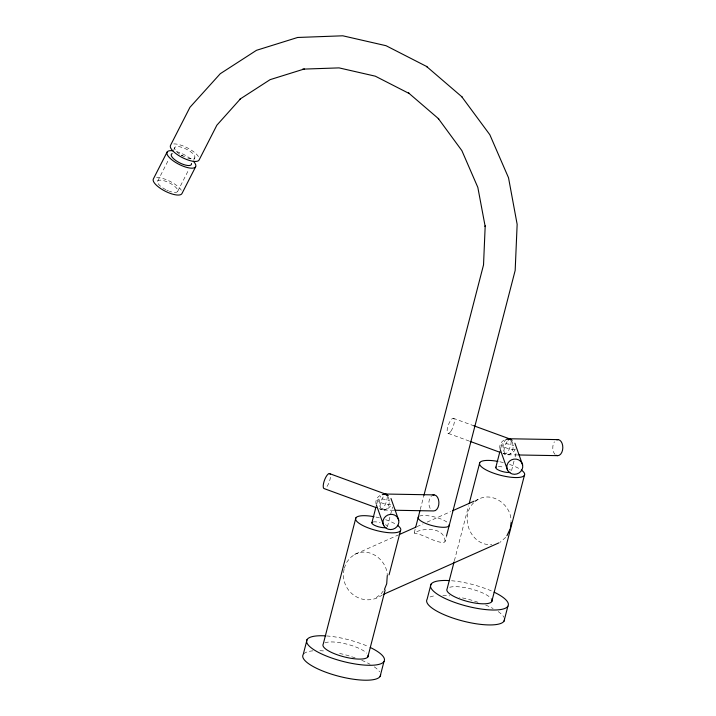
<?xml version="1.0" encoding="UTF-8"?>
<svg xmlns="http://www.w3.org/2000/svg" width="716" height="716" viewBox="0 0 716 716"><rect width="100%" height="100%" fill="white"/><g stroke="black" fill="none" stroke-linecap="round" stroke-linejoin="round"><path stroke-width="0.54" stroke-dasharray="3.58 2.69" d="M445.075 541.448C444.529 527.101 423.791 527.486 414.251 532.785L414.34 533.357C424.74 534.485 433.592 542.388 443.902 542.558L445.075 541.448L446.158 537.26M344.092 569.265C339.151 591.443 363.656 608.734 382.469 594.808M376.723 504.055L377.806 499.884M387.428 526.77L392.547 506.982M414.251 532.785L415.334 528.596M420.274 509.488L423.917 495.418M454.374 560.798L468.604 505.765M500.627 448.78L501.701 444.609M514.025 461.077L511.331 471.495A8.028 2.237 14.5 0 0 509.389 469.365M515.099 456.915L516.451 451.707M344.226 568.244L346.463 562.642L350.008 557.943L354.59 554.479L398.526 534.879M157.645 181.157L168.824 159.256M173.818 149.474L174.802 147.559M177.649 191.432L188.827 169.531M193.821 159.749L194.806 157.833M383.284 590.951L380.93 594.074L376.339 597.538M473.625 502.793C458.965 517.042 470.958 546.415 491.767 544.581M505.72 537.358L499.956 542.388M475.155 501.639C489.359 489.073 511.779 503.983 511 521.445M416.918 526.672L423.04 523.942M427.13 522.116L450.632 511.636M475.147 500.699L478.216 499.329M354.59 554.479C369.125 546.469 387.123 559.93 387.267 575.557M507.886 454.785L517.82 454.955M383.982 510.06L393.916 510.24M477.984 602.272L471.889 600.277A40.132 11.196 14.5 0 0 459.484 597.323M355.1 657.879L347.985 655.552A40.132 11.196 14.5 0 0 337.818 653.046M453.21 418.251L473.849 425.796M448.323 433.422L468.962 440.966M503.017 453.416L505.084 454.177M379.122 508.7L381.18 509.452M511.17 441.181A8.028 2.551 -69.9 0 1 507.716 451.912A8.028 2.551 -69.9 0 1 503.885 451.993A8.028 2.551 -69.9 0 1 507.331 441.262M511.833 441.253A8.028 5.03 -89 0 1 511.17 453.058A8.028 5.03 -89 0 1 503.867 451.17A8.028 5.03 -89 0 1 505.809 439.696M555.088 454.463A8.028 5.03 -89 0 1 554.408 441.799M515.26 449.013A8.028 7.572 -19.6 0 1 503.258 453.282M499.884 448.538A8.028 7.572 -19.6 0 1 504.207 440.08M514.643 449.55A8.028 2.237 14.5 0 1 504.118 446.999A8.028 2.237 14.5 0 1 503.384 443.714A8.028 2.237 14.5 0 1 513.775 445.692M498.39 466.555A8.028 2.237 14.5 0 1 504.028 467.324M387.267 496.457A8.028 2.551 -69.9 0 1 383.821 507.188A8.028 2.551 -69.9 0 1 379.981 507.268A8.028 2.551 -69.9 0 1 383.436 496.537M330.434 477.268A8.028 2.551 -69.9 0 1 326.102 487.659M387.929 496.528A8.028 5.03 -89 0 1 387.607 507.877A8.028 5.03 -89 0 1 380.5 507.546A8.028 5.03 -89 0 1 380.831 496.206M430.182 508.423A8.028 5.03 -89 0 1 431.587 495.848M390.435 506.096A8.028 7.572 -19.6 0 1 379.364 508.557M375.99 503.813A8.028 7.572 -19.6 0 1 380.312 495.356M390.739 504.825A8.028 2.237 14.5 0 1 380.214 502.274A8.028 2.237 14.5 0 1 379.48 498.989A8.028 2.237 14.5 0 1 389.88 500.967M373.152 521.973A8.028 2.237 14.5 0 1 380.124 522.599M385.485 524.64A8.028 2.237 14.5 0 1 387.284 526.135M419.433 516.164A16.056 4.475 14.5 0 1 433.986 516.836A16.056 4.475 14.5 0 1 448.216 523.136M449.711 587.281A23.297 6.498 14.5 0 1 474.064 589.787A23.297 6.498 14.5 0 1 491.937 599.918M499.849 461.784A23.297 6.498 14.5 0 1 504.78 462.966M509.577 464.433A23.297 6.498 14.5 0 1 520.46 469.428M430.074 596.992A40.132 11.196 14.5 0 1 435.444 595.703M442.855 595.408A40.132 11.196 14.5 0 1 449.738 595.864M485.627 605.029A40.132 11.196 14.5 0 1 493.091 608.528M498.175 611.58A40.132 11.196 14.5 0 1 504.001 617.398M451.545 580.748A40.132 11.196 14.5 0 1 475.746 585.357L485.484 588.534A40.132 11.196 14.5 0 1 493.243 591.756M324.93 642.87A23.297 6.498 14.5 0 1 346.258 643.997A23.297 6.498 14.5 0 1 366.69 653.171M375.954 517.059A23.297 6.498 14.5 0 1 379.901 517.981M385.673 519.709A23.297 6.498 14.5 0 1 396.557 524.712M303.727 653.833A40.132 11.196 14.5 0 1 313.465 650.79M319.882 650.71A40.132 11.196 14.5 0 1 325.834 651.139M361.732 660.313A40.132 11.196 14.5 0 1 370.082 664.287M374.271 666.856A40.132 11.196 14.5 0 1 379.605 671.814M326.639 635.942A40.132 11.196 14.5 0 1 351.842 640.632L361.58 643.809A40.132 11.196 14.5 0 1 368.436 646.62M156.571 177.532A16.056 5.477 27 0 1 181.309 190.232M181.416 155.193A11.241 3.84 27 0 1 185.713 157.475M165.835 189.677A11.241 3.84 27 0 1 159.176 180.235A11.241 3.84 27 0 1 176.163 187.708A11.241 3.84 27 0 1 169.361 191.226M168.484 190.886A11.241 3.84 27 0 1 166.712 190.107M176.467 151.568A16.056 5.477 27 0 1 190.751 158.898M179.68 154.11A11.241 3.84 27 0 1 178.078 146.565A11.241 3.84 27 0 1 194.152 155.13A11.241 3.84 27 0 1 185.641 157.287M182.992 156.07A11.241 3.84 27 0 1 181.273 155.13M173.728 143.925A16.056 5.477 27 0 1 198.457 156.634M450.955 431.166A8.028 2.551 -69.9 0 0 453.828 418.493A8.028 2.551 -69.9 0 0 447.509 427.855A8.028 2.551 -69.9 0 0 450.955 431.166"/><path stroke-width="1.07" d="M511.117 522.492L510.32 528.623L506.901 535.792M307.092 639.522L303.235 654.451A40.132 11.196 14.5 0 0 338.74 676.244A40.132 11.196 14.5 0 0 380.626 674.544M355.87 517.874L323.22 644.132A23.297 6.498 14.5 0 0 344.817 657.037A23.297 6.498 14.5 0 0 368.042 655.194M371.873 522.805L375.918 507.179M367.854 656.894L385.154 589.984M389.056 574.876L400.504 530.637M415.602 527.54L419.997 510.562M423.917 495.418L483.524 264.92L485.197 225.889L485.188 226.551L477.832 187.395L461.874 150.629L438.273 118.471L438.738 118.883L408.451 92.865L409.212 93.528L375.309 76.182L339.062 67.886L302.653 69.139M380.115 676.432L383.973 661.503M430.996 584.247L427.13 599.176A40.132 11.196 14.5 0 0 462.643 620.969A40.132 11.196 14.5 0 0 504.529 619.268M446.435 536.212L515.171 270.433L517.149 224.332L508.53 177.792L489.833 134.724L461.713 96.651M454.096 561.881L447.115 588.856A23.297 6.498 14.5 0 0 468.712 601.762A23.297 6.498 14.5 0 0 491.937 599.918M469.168 503.608L479.774 462.599M495.776 467.53L499.813 451.903M491.749 601.619L524.407 475.361M504.01 621.157L507.877 606.228M384.465 589.384L386.703 583.773L387.267 575.557M167.088 152.078L153.367 178.955A16.056 5.477 27 0 0 165.056 191.118A16.056 5.477 27 0 0 181.927 193.624L195.647 166.747M240.478 98.817L216.867 125.202L199.084 160.026A16.056 5.477 27 0 1 182.213 157.52A16.056 5.477 27 0 1 170.524 145.357L189.946 107.319L220.268 73.712L256.489 50.308L297.623 37.474L342.785 35.8L386.031 45.699L426.485 66.4L462.187 97.063M239.95 99.139L270.12 79.646L304.372 68.96M399.546 534.422L415.889 527.128M452.673 510.723L474.126 501.155M383.49 594.352L498.936 542.844M508.351 438.738L558.024 439.615M518.921 454.982L557.567 455.653M434.129 494.89L384.447 494.013A8.028 5.03 -89 0 1 386.926 495.203M395.026 510.257L433.663 510.938A8.028 5.03 -89 0 0 438.908 502.095A8.028 5.03 -89 0 0 432.822 495.105M473.849 425.796L509.971 438.998M470 441.351L499.92 452.288M329.306 473.527L386.067 494.273M376.025 507.563L324.42 488.706A8.028 2.551 -69.9 0 1 324.876 479.201A8.028 2.551 -69.9 0 1 330.336 474.511M426.485 66.4L427.255 67.062M514.885 443.204L522.626 464.944A8.028 7.572 -19.6 0 1 512.208 473.974A8.028 7.572 -19.6 0 1 509.559 461.113A8.028 7.572 -19.6 0 1 522.626 464.944M500.26 449.585L507.626 470.278M390.981 498.479L398.723 520.219A8.028 7.572 -19.6 0 1 388.305 529.249A8.028 7.572 -19.6 0 1 385.655 516.388A8.028 7.572 -19.6 0 1 398.723 520.219M376.356 504.861L383.731 525.553M508.279 440.045A8.028 2.551 -69.9 0 1 510.589 439.239M509.64 439.078A8.028 5.03 -89 0 1 510.83 439.928M556.717 439.83A8.028 5.03 -89 0 1 562.821 447.867A8.028 5.03 -89 0 1 556.269 455.322M506.185 439.373A8.028 7.572 -19.6 0 1 512.164 440.322M510.052 472.327A8.028 2.237 14.5 0 1 500.135 470.779A8.028 2.237 14.5 0 1 496.161 467.029M385.28 494.55A8.028 2.551 -69.9 0 1 386.685 494.514M382.281 494.649A8.028 7.572 -19.6 0 1 388.269 495.597M386.148 527.602A8.028 2.237 14.5 0 1 376.24 526.054A8.028 2.237 14.5 0 1 372.266 522.304M449.209 524.533A16.056 4.475 14.5 0 1 433.475 525.947A16.056 4.475 14.5 0 1 418.314 517.059M521.275 469.991A23.297 6.498 14.5 0 1 511.591 477.312A23.297 6.498 14.5 0 1 480.552 465.91A23.297 6.498 14.5 0 1 497.906 461.408M494.121 592.177A40.132 11.196 14.5 0 1 496.501 609.96A40.132 11.196 14.5 0 1 438.469 594.889A40.132 11.196 14.5 0 1 449.55 580.604M397.38 525.267A23.297 6.498 14.5 0 1 387.687 532.588A23.297 6.498 14.5 0 1 356.649 521.185A23.297 6.498 14.5 0 1 374.003 516.683M370.217 647.452A40.132 11.196 14.5 0 1 372.597 665.236A40.132 11.196 14.5 0 1 314.566 650.164A40.132 11.196 14.5 0 1 325.655 635.88M191.503 163.499A11.241 3.84 27 0 1 179.555 162.792A11.241 3.84 27 0 1 172.18 153.573M193.293 161.19A16.056 5.477 27 0 1 189.642 168.009A16.056 5.477 27 0 1 169.441 157.636A16.056 5.477 27 0 1 173.102 150.816"/></g></svg>
